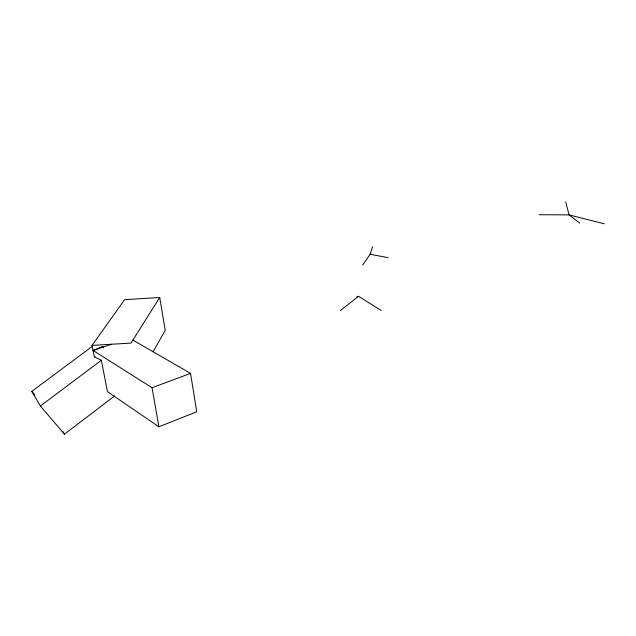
<?xml version="1.0" encoding="UTF-8"?>
<svg xmlns="http://www.w3.org/2000/svg" width="636" height="636" viewBox="0 0 636 636"><rect width="100%" height="100%" fill="white"/><g stroke="black" fill="none" stroke-linecap="round" stroke-linejoin="round"><path stroke-width="0.95" d="M362.695 265.101L370.12 254.249L372.609 246.744M93.254 350.237L93.087 350.675L102.412 346.429L103.549 347.805M152.998 351.851L165.225 330.442L159.723 297.497L124.608 299.675L92.053 345.396L94.351 356.86L101.37 360.27L107.436 391.601L158.921 426.804L196.707 411.762L190.561 373.364L132.868 340.093M159.723 297.497L130.968 343.106L92.053 345.396M94.351 356.86L94.963 356.335M340.324 310.622L358.521 296.32L381.234 310.479M92.657 346.087L31.8 391.386L40.346 406.014L64.467 434.165L114.615 395.966M40.346 406.014L101.37 360.27M111.483 344.251L93.094 350.484L152.044 387.737L190.561 373.364M356.86 296.742L358.521 296.32M539.121 214.714L569.045 214.889L604.2 223.761M370.12 254.249L388.119 257.667M579.587 223.013L569.045 214.889L565.682 201.835M31.8 391.386L34.98 395.107M102.412 346.429L103.199 347.431M62.94 431.621L64.467 434.165M152.044 387.737L158.921 426.804"/></g></svg>
